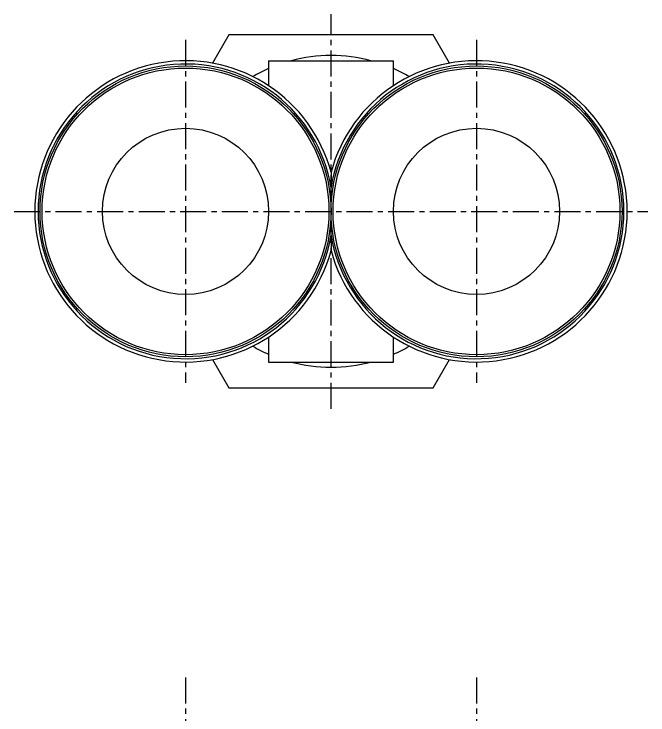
# Model space of a CAD drawing. Extents: x -6 to 107, y -15 to 86.
# Drawn here: x 24.08 to 54.58, y 51.85 to 85.59 of the extents above; entities that cross this region are included whole.
import ezdxf

# ---------------------------------------------------------------- set-up
doc = ezdxf.new("R2010")
doc.units = 0
doc.linetypes.add('CENTER', pattern=[2, 1.25, -0.25, 0.25, -0.25])
doc.layers.get('0').update_dxf_attribs({"linetype": 'CONTINUOUS'})
doc.layers.add('CENTER', color=1, linetype='CENTER')

msp = doc.modelspace()

# ---------------------------------------------------------------- linework, layer by layer
at = {"color": 7, "linetype": 'CONTINUOUS'}
for p, q in [((34.423, 84.588), (33.633, 83.22)), ((44.238, 84.588), (34.423, 84.588)), ((45.028, 83.22), (44.238, 84.588)), ((36.331, 83.338), (42.331, 83.338)), ((36.331, 83.338), (36.331, 82.135)), ((42.331, 82.135), (42.331, 83.338)), ((39.331, 77.976), (39.331, 77.232)), ((39.331, 74.945), (39.331, 74.201)), ((36.331, 70.041), (36.331, 68.838)), ((42.331, 68.838), (42.331, 70.041)), ((33.633, 68.956), (34.423, 67.588)), ((36.331, 68.838), (42.331, 68.838)), ((44.238, 67.588), (45.028, 68.956)), ((34.423, 67.588), (44.238, 67.588))]:
    msp.add_line(p, q, dxfattribs=at)
for centre, radius in [((32.331, 76.088), 7), ((46.331, 76.088), 7), ((32.331, 76.088), 6.9), ((46.331, 76.088), 6.9), ((32.331, 76.088), 4), ((46.331, 76.088), 4)]:
    msp.add_circle(centre, radius, dxfattribs=at)
for centre, radius, start, end in [((39.331, 76.088), 7.5, 75.1649, 104.8351), ((32.331, 76.088), 7.25, 15.0902, 344.9098), ((32.331, 76.088), 7.093, 9.2773, 350.7227), ((46.331, 76.088), 7.25, 195.0902, 164.9098), ((46.331, 76.088), 7.093, 189.2773, 170.7227), ((39.331, 76.088), 7.5, 113.5782, 120.1182), ((39.331, 76.088), 7.5, 59.8818, 66.4218), ((39.331, 76.088), 7.5, 239.8818, 246.4218), ((39.331, 76.088), 7.5, 293.5782, 300.1182), ((39.331, 76.088), 7.5, 255.1649, 284.8351)]:
    msp.add_arc(centre, radius, start, end, dxfattribs=at)
at = {"layer": 'CENTER', "color": 1, "linetype": 'CENTER'}
for p, q in [((39.331, 66.588), (39.331, 85.588)), ((32.331, 84.338), (32.331, 67.838)), ((46.331, 84.338), (46.331, 67.838)), ((24.081, 76.088), (54.581, 76.088)), ((32.331, 53.652), (32.331, 31.552)), ((46.331, 53.652), (46.331, 31.552))]:
    msp.add_line(p, q, dxfattribs=at)

doc.saveas('drawing.dxf')
